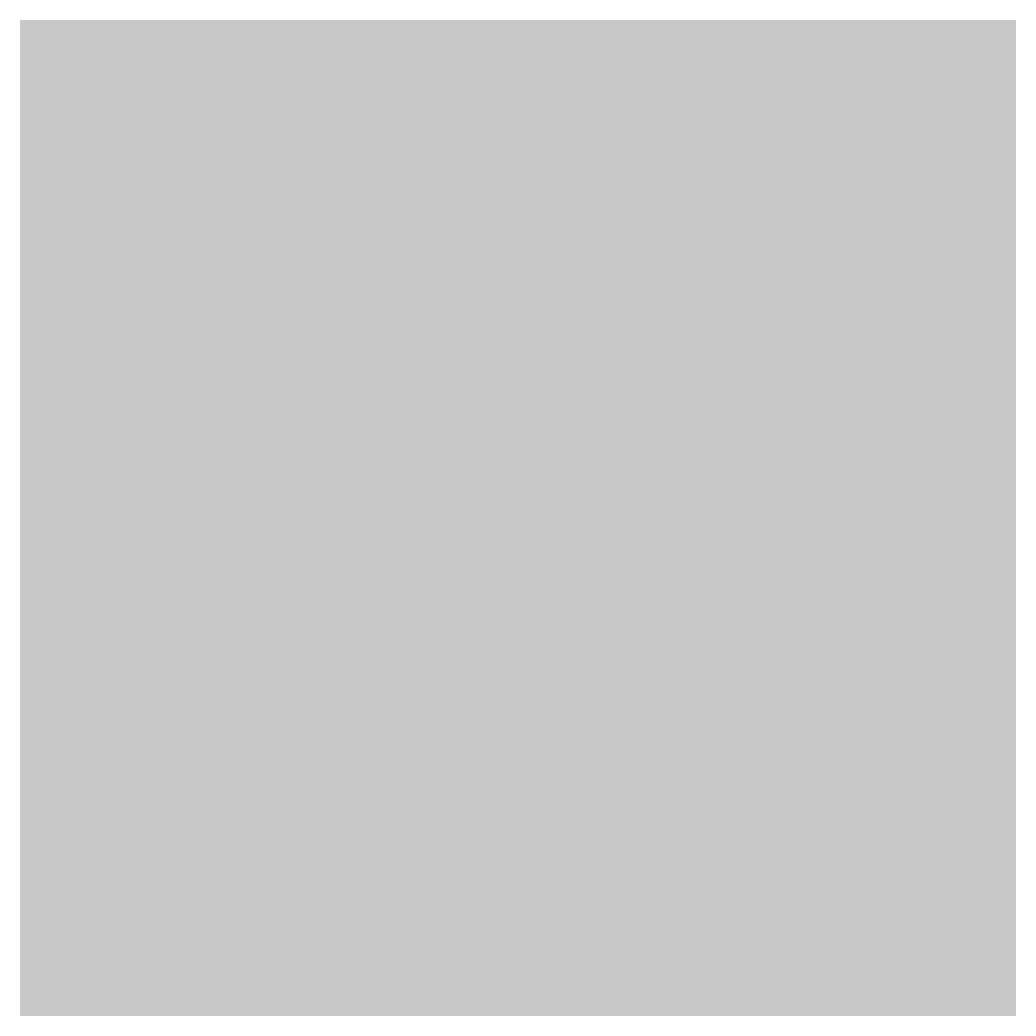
# Model space of a CAD drawing. Header units: feet. Extents: x -0.03 to 0.03, y -0.03 to 0.03.
import ezdxf

# ---------------------------------------------------------------- set-up
doc = ezdxf.new("R2010")
doc.units = ezdxf.units.FT
doc.header["$MEASUREMENT"] = 0

msp = doc.modelspace()

# ---------------------------------------------------------------- linework, layer by layer
at = {"extrusion": (0, 0, -1)}
msp.add_solid([(0.029998, -0.029998), (-0.029998, -0.029998), (0.029998, 0.029998), (-0.029998, 0.029998)], dxfattribs=at)

doc.saveas('drawing.dxf')
